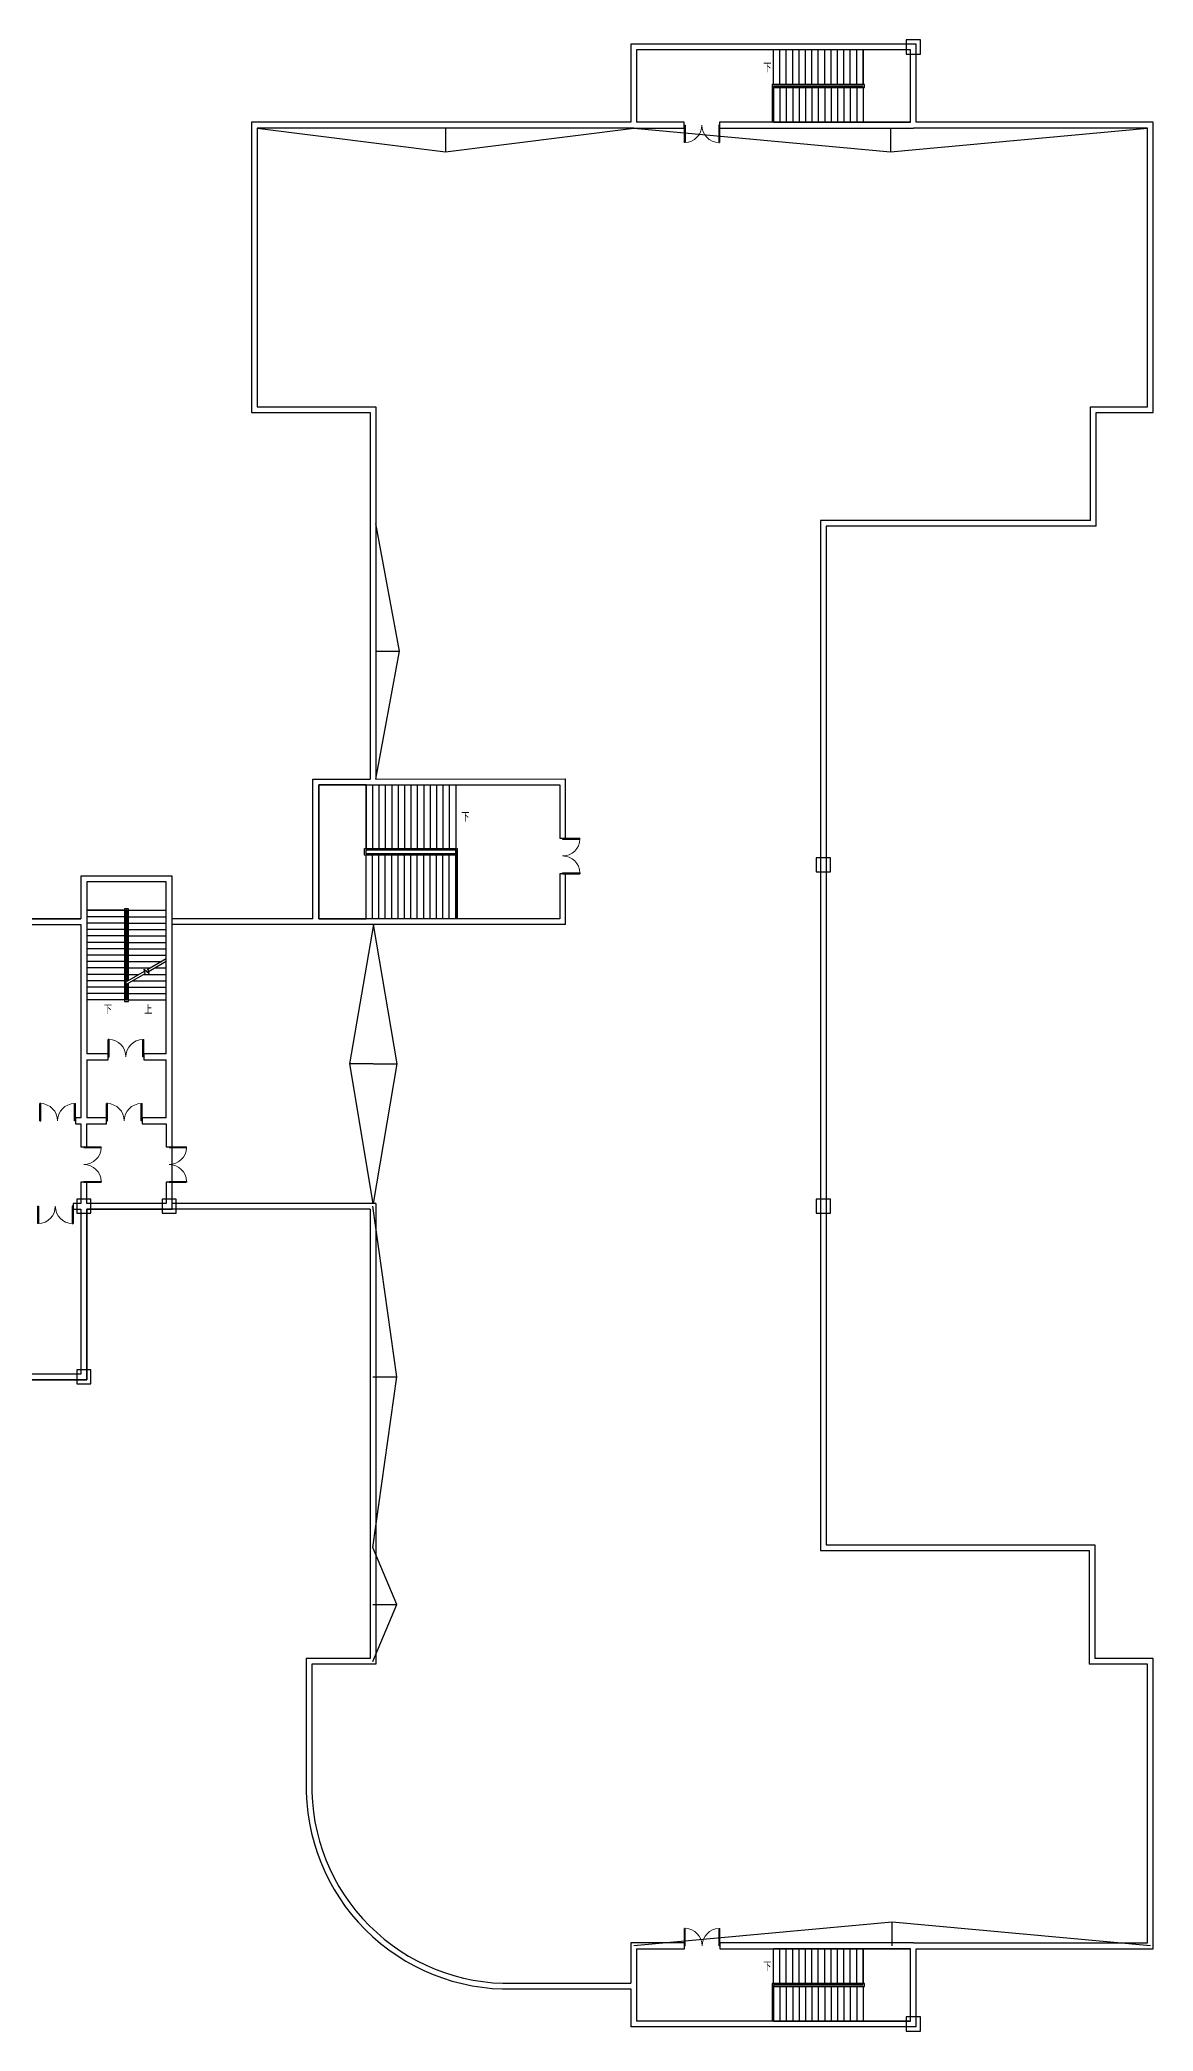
# Model space of a CAD drawing. Header units: millimetres. Extents: x 17430 to 146370, y 15000 to 99000.
# Drawn here: x 99392 to 146370, y 15000 to 99000 of the extents above; entities that cross this region are included whole.
import ezdxf

# ---------------------------------------------------------------- set-up
doc = ezdxf.new("R2010")
doc.units = ezdxf.units.MM
doc.layers.add('4.1结构柱', color=7, linetype='Continuous')
doc.layers.add('4.2墙体', color=7, linetype='Continuous')
doc.styles.add('_TCH_DIM', font='SIMPLEX', dxfattribs={"bigfont": 'GBCBIG'})

# ---------------------------------------------------------------- blocks, each defined once
blk = doc.blocks.new('$DorLib2D$00000002')
for p, q in [((-0.5, 0), (-0.5, 0.4875)), ((-0.475, 0.4875), (-0.5, 0.4875)), ((-0.5, 0), (-0.475, 0)), ((-0.475, 0), (-0.475, 0.4875)), ((0.475, 0), (0.475, 0.4875)), ((0.475, 0.4875), (0.5, 0.4875)), ((0.5, 0), (0.475, 0)), ((0.5, 0), (0.5, 0.4875))]:
    blk.add_line(p, q)
at = {"lineweight": 13}
for centre, start, end in [((-0.4875, 0), 0, 88.53072), ((0.4875, 0), 91.46928, 180)]:
    blk.add_arc(centre, 0.4875, start, end, dxfattribs=at)
blk = doc.blocks.new('_FZHK')
blk.add_lwpolyline([(-0.5, -0.5), (0.5, -0.5), (0.5, 0.5), (-0.5, 0.5)], close=True)

msp = doc.modelspace()

# ---------------------------------------------------------------- linework, layer by layer
at = {"layer": '4.2墙体'}
for p, q in [((136370, 98820), (124330, 98820)), ((124330, 98820), (124330, 95520)), ((136130, 98580), (124570, 98580)), ((124570, 98580), (124570, 95520)), ((134130, 98580), (130350, 98580)), ((130350, 97110), (130350, 98580)), ((130620, 97110), (130620, 98580)), ((130890, 97110), (130890, 98580)), ((131160, 97110), (131160, 98580)), ((131430, 97110), (131430, 98580)), ((131700, 97110), (131700, 98580)), ((131970, 97110), (131970, 98580)), ((132240, 97110), (132240, 98580)), ((132510, 97110), (132510, 98580)), ((132780, 97110), (132780, 98580)), ((133050, 97110), (133050, 98580)), ((133320, 97110), (133320, 98580)), ((133590, 97110), (133590, 98580)), ((133860, 97110), (133860, 98580)), ((134130, 97110), (134130, 98580)), ((136130, 98580), (134130, 98580)), ((134130, 98580), (134130, 97110)), ((136130, 95520), (136130, 98580)), ((136130, 95520), (136130, 98580)), ((136370, 95520), (136370, 98820)), ((134190, 97110), (130290, 97110)), ((130290, 97110), (130290, 95520)), ((130350, 97050), (134130, 97050)), ((130350, 97050), (130350, 96990)), ((134130, 97050), (130350, 97050)), ((130350, 97050), (134130, 97050)), ((134130, 97050), (130350, 97050)), ((130350, 97050), (130350, 95520)), ((130350, 97050), (130350, 96990)), ((130350, 97050), (130350, 97050)), ((130350, 96990), (130350, 95520)), ((130350, 96990), (134190, 96990)), ((130620, 96990), (130620, 95520)), ((130890, 96990), (130890, 95520)), ((131160, 96990), (131160, 95520)), ((131430, 96990), (131430, 95520)), ((131700, 96990), (131700, 95520)), ((131970, 96990), (131970, 95520)), ((132240, 96990), (132240, 95520)), ((132510, 96990), (132510, 95520)), ((132780, 96990), (132780, 95520)), ((133050, 96990), (133050, 95520)), ((133320, 96990), (133320, 95520)), ((133590, 96990), (133590, 95520)), ((133860, 96990), (133860, 95520)), ((134130, 97050), (134130, 97050)), ((134130, 96990), (134130, 95520)), ((134130, 96990), (134130, 95520)), ((134190, 96990), (134190, 97110)), ((124330, 95520), (108330, 95520)), ((108330, 95520), (108330, 83280)), ((108570, 95280), (116510, 94280)), ((124450, 95280), (108570, 95280)), ((108570, 95280), (108570, 83520)), ((116510, 95280), (116510, 94280)), ((116510, 94280), (124450, 95280)), ((124450, 95280), (135290, 94280)), ((124450, 95280), (126578, 95280)), ((126578, 95520), (124570, 95520)), ((126578, 95280), (126578, 95520)), ((136130, 95520), (128078, 95520)), ((128078, 95520), (128078, 95280)), ((128078, 95280), (136250, 95280)), ((130350, 95520), (130290, 95520)), ((130350, 95520), (134130, 95520)), ((134130, 95520), (136130, 95520)), ((135290, 95280), (135290, 94280)), ((135290, 94280), (146130, 95280)), ((146130, 95280), (136250, 95280)), ((146370, 95520), (136370, 95520)), ((146130, 83520), (146130, 95280)), ((146370, 83280), (146370, 95520)), ((108330, 83280), (113330, 83280)), ((108570, 83520), (113570, 83520)), ((113330, 83280), (113330, 67819)), ((113570, 83520), (113570, 67819)), ((143730, 83520), (146130, 83520)), ((143730, 78720), (143730, 83520)), ((143970, 83280), (146370, 83280)), ((143970, 78480), (143970, 83280)), ((114570, 73210), (113570, 78600)), ((132330, 78720), (132330, 64200)), ((143730, 78720), (132330, 78720)), ((132570, 78480), (132570, 64200)), ((143970, 78480), (132570, 78480)), ((113570, 67819), (114570, 73210)), ((113570, 73210), (114570, 73210)), ((110919, 61920), (110919, 67819)), ((110919, 67819), (113330, 67819)), ((111159, 61920), (111159, 67579)), ((111159, 67579), (113450, 67579)), ((113159, 67579), (111159, 67579)), ((111159, 67579), (111159, 61919)), ((113159, 67579), (116939, 67579)), ((113159, 67579), (113159, 64889)), ((113159, 64889), (113159, 67579)), ((113429, 67579), (113429, 64889)), ((113450, 67579), (121330, 67580)), ((113570, 67819), (121570, 67820)), ((113699, 67579), (113699, 64889)), ((113969, 67579), (113969, 64889)), ((114239, 67579), (114239, 64889)), ((114509, 67579), (114509, 64889)), ((114779, 67579), (114779, 64889)), ((115049, 67579), (115049, 64889)), ((115319, 67579), (115319, 64889)), ((115589, 67579), (115589, 64889)), ((115859, 67579), (115859, 64889)), ((116129, 67579), (116129, 64889)), ((116399, 67579), (116399, 64889)), ((116669, 67579), (116669, 64889)), ((116939, 67579), (116939, 64889)), ((121330, 67580), (121330, 65322)), ((121570, 65322), (121570, 67820)), ((113099, 64609), (113099, 64889)), ((113099, 64889), (116999, 64889)), ((113159, 64829), (116939, 64829)), ((113159, 64669), (113159, 64829)), ((113159, 64829), (116939, 64829)), ((113159, 64669), (113159, 64829)), ((116939, 64829), (116939, 61919)), ((116939, 64669), (116939, 64829)), ((116999, 64889), (116999, 61919)), ((121330, 65322), (121570, 65322)), ((116939, 64609), (113099, 64609)), ((116939, 64669), (113159, 64669)), ((116939, 64669), (113159, 64669)), ((113159, 61919), (113159, 64609)), ((113159, 61919), (113159, 64609)), ((113429, 61919), (113429, 64609)), ((113699, 61919), (113699, 64609)), ((113969, 61919), (113969, 64609)), ((114239, 61919), (114239, 64609)), ((114509, 61919), (114509, 64609)), ((114779, 61919), (114779, 64609)), ((115049, 61919), (115049, 64609)), ((115319, 61919), (115319, 64609)), ((115589, 61919), (115589, 64609)), ((115859, 61919), (115859, 64609)), ((116129, 61919), (116129, 64609)), ((116399, 61919), (116399, 64609)), ((116669, 61919), (116669, 64609)), ((116939, 64609), (116939, 64669)), ((116939, 64609), (116939, 64669)), ((116939, 61919), (116939, 64609)), ((132330, 64200), (132330, 49800)), ((132570, 64200), (132570, 49800)), ((104970, 63720), (101130, 63720)), ((101130, 63720), (101130, 61920)), ((104730, 63480), (101370, 63480)), ((101370, 63480), (101370, 61800)), ((104730, 63480), (101370, 63480)), ((101370, 63480), (101370, 62280)), ((104730, 61800), (104730, 63480)), ((104730, 62280), (104730, 63480)), ((104970, 61920), (104970, 63720)), ((121570, 63822), (121330, 63822)), ((121330, 63822), (121330, 61920)), ((121570, 61680), (121570, 63822)), ((101370, 62280), (101370, 58500)), ((102960, 62280), (101370, 62280)), ((101370, 62280), (102960, 62280)), ((103140, 62340), (102960, 62340)), ((102960, 62340), (102960, 58440)), ((103020, 62280), (103020, 58500)), ((103080, 62280), (103020, 62280)), ((103020, 62280), (103020, 58500)), ((103020, 62280), (103080, 62280)), ((103080, 59296), (103080, 62280)), ((103080, 59296), (103080, 62280)), ((103140, 59331), (103140, 62340)), ((103140, 62280), (104730, 62280)), ((103140, 62280), (104730, 62280)), ((104730, 60249), (104730, 62280)), ((93150, 61920), (101130, 61920)), ((93150, 61680), (101130, 61680)), ((101130, 61680), (101130, 56100)), ((102960, 62010), (101370, 62010)), ((101370, 61800), (101370, 56220)), ((102960, 61740), (101370, 61740)), ((102960, 61470), (101370, 61470)), ((103140, 62010), (104730, 62010)), ((103140, 61740), (104730, 61740)), ((103140, 61470), (104730, 61470)), ((104730, 56220), (104730, 61800)), ((110919, 61920), (104970, 61920)), ((111039, 61680), (104970, 61680)), ((104970, 56100), (104970, 61680)), ((121570, 61680), (111039, 61680)), ((121330, 61920), (111159, 61920)), ((111159, 61919), (113159, 61919)), ((113470, 61680), (112460, 55802)), ((116939, 61919), (113159, 61919)), ((114470, 55800), (113470, 61680)), ((116999, 61919), (116939, 61919)), ((102960, 61200), (101370, 61200)), ((102960, 60930), (101370, 60930)), ((102960, 60660), (101370, 60660)), ((103140, 61200), (104730, 61200)), ((103140, 60930), (104730, 60930)), ((103140, 60660), (104730, 60660)), ((102960, 60390), (101370, 60390)), ((102960, 60120), (101370, 60120)), ((102960, 59850), (101370, 59850)), ((103080, 59296), (103814, 59720)), ((103140, 60390), (104730, 60390)), ((103140, 60120), (104506, 60120)), ((103140, 59850), (104039, 59850)), ((103841, 59620), (103794, 59792)), ((103794, 59792), (104000, 59620)), ((103952, 59800), (104730, 60249)), ((104000, 59620), (103952, 59800)), ((103979, 59700), (104730, 60134)), ((104239, 59850), (104730, 59850)), ((104706, 60120), (104730, 60120)), ((104730, 58500), (104730, 60134)), ((102960, 59580), (101370, 59580)), ((102960, 59310), (101370, 59310)), ((102960, 59040), (101370, 59040)), ((103080, 59181), (103841, 59620)), ((103080, 58500), (103080, 59181)), ((103080, 58500), (103080, 59181)), ((103140, 59580), (103571, 59580)), ((103140, 58440), (103140, 59216)), ((103140, 59040), (104730, 59040)), ((103304, 59310), (104730, 59310)), ((103771, 59580), (104730, 59580)), ((102960, 58770), (101370, 58770)), ((102960, 58500), (101370, 58500)), ((102960, 58440), (103140, 58440)), ((103020, 58500), (103080, 58500)), ((103080, 58500), (103020, 58500)), ((103140, 58770), (104730, 58770)), ((103140, 58500), (104730, 58500)), ((101130, 56100), (101130, 53520)), ((102276, 56220), (101370, 56220)), ((101370, 55980), (101370, 53520)), ((101370, 55980), (102276, 55980)), ((102276, 55980), (102276, 56220)), ((104730, 56220), (103776, 56220)), ((103776, 56220), (103776, 55980)), ((103776, 55980), (104730, 55980)), ((104730, 53520), (104730, 55980)), ((104970, 53400), (104970, 56100)), ((113460, 55800), (112460, 55802)), ((112460, 55802), (113450, 49920)), ((113470, 49920), (114470, 55800)), ((113470, 55800), (114470, 55800)), ((101130, 53520), (100892, 53520)), ((100892, 53520), (100892, 53280)), ((100892, 53280), (101130, 53280)), ((101130, 53280), (101130, 52309)), ((102204, 53520), (101370, 53520)), ((101370, 53280), (102204, 53280)), ((101370, 52309), (101370, 53280)), ((102204, 53280), (102204, 53520)), ((104730, 53520), (103704, 53520)), ((103704, 53520), (103704, 53280)), ((103704, 53280), (104730, 53280)), ((104730, 53280), (104730, 52309)), ((104970, 52309), (104970, 53400)), ((101130, 52309), (101370, 52309)), ((104730, 52309), (104970, 52309)), ((101370, 50809), (101130, 50809)), ((101130, 50809), (101130, 49920)), ((101370, 49920), (101370, 50809)), ((104970, 50809), (104730, 50809)), ((104730, 50809), (104730, 49920)), ((104970, 49920), (104970, 50809)), ((100760, 49680), (101130, 49680)), ((101130, 49920), (100797, 49920)), ((100797, 49920), (100797, 49680)), ((101130, 49680), (101130, 42720)), ((104730, 49920), (101370, 49920)), ((101370, 49680), (101370, 42480)), ((113330, 49680), (101370, 49680)), ((108450, 49680), (101370, 49680)), ((113570, 49920), (104970, 49920)), ((113330, 49680), (113330, 30720)), ((114450, 42600), (113450, 49800)), ((113570, 49920), (113570, 30480)), ((132330, 49800), (132330, 35280)), ((132570, 49800), (132570, 35520)), ((101130, 42720), (98430, 42720)), ((101370, 42480), (98670, 42480)), ((113450, 35400), (114450, 42600)), ((113450, 42600), (114450, 42600)), ((114450, 33000), (113450, 35400)), ((132330, 35280), (143665, 35280)), ((132570, 35520), (143905, 35520)), ((143665, 35280), (143665, 30480)), ((143905, 35520), (143905, 30720)), ((113450, 30600), (114450, 33000)), ((113450, 33000), (114450, 33000)), ((113330, 30720), (110630, 30720)), ((110630, 30720), (110630, 25501)), ((113570, 30480), (110870, 30480)), ((110870, 30480), (110870, 25499)), ((110870, 30480), (110870, 30480)), ((146130, 30480), (143665, 30480)), ((146370, 30720), (143905, 30720)), ((146130, 18720), (146130, 30480)), ((146370, 18480), (146370, 30720)), ((135350, 19600), (124450, 18600)), ((146250, 18600), (135350, 19600)), ((135350, 18600), (135350, 19600)), ((126589, 18720), (124330, 18720)), ((124330, 18720), (124330, 17020)), ((124570, 18480), (126589, 18480)), ((124570, 18480), (124570, 16900)), ((126589, 18480), (126589, 18720)), ((136250, 18720), (128089, 18720)), ((128089, 18720), (128089, 18480)), ((128089, 18480), (136130, 18480)), ((134130, 18480), (130350, 18480)), ((130350, 17010), (130350, 18480)), ((130620, 17010), (130620, 18480)), ((130890, 17010), (130890, 18480)), ((131160, 17010), (131160, 18480)), ((131430, 17010), (131430, 18480)), ((131700, 17010), (131700, 18480)), ((131970, 17010), (131970, 18480)), ((132240, 17010), (132240, 18480)), ((132510, 17010), (132510, 18480)), ((132780, 17010), (132780, 18480)), ((133050, 17010), (133050, 18480)), ((133320, 17010), (133320, 18480)), ((133590, 17010), (133590, 18480)), ((133860, 17010), (133860, 18480)), ((134130, 17010), (134130, 18480)), ((136130, 18480), (134130, 18480)), ((134130, 18480), (134130, 17010)), ((136130, 15420), (136130, 18480)), ((136130, 15420), (136130, 18480)), ((136250, 18720), (146130, 18720)), ((136370, 18480), (146370, 18480)), ((136370, 15180), (136370, 18480)), ((119349, 17020), (124330, 17020)), ((124570, 16900), (124570, 15420)), ((134190, 17010), (130290, 17010)), ((130290, 17010), (130290, 15420)), ((130350, 16950), (134130, 16950)), ((130350, 16950), (130350, 16890)), ((134130, 16950), (130350, 16950)), ((130350, 16950), (134130, 16950)), ((134130, 16950), (130350, 16950)), ((130350, 16950), (130350, 15420)), ((130350, 16950), (130350, 16890)), ((130350, 16950), (130350, 16950)), ((130350, 16890), (130350, 15420)), ((130350, 16890), (134190, 16890)), ((130620, 16890), (130620, 15420)), ((130890, 16890), (130890, 15420)), ((131160, 16890), (131160, 15420)), ((131430, 16890), (131430, 15420)), ((131700, 16890), (131700, 15420)), ((131970, 16890), (131970, 15420)), ((132240, 16890), (132240, 15420)), ((132510, 16890), (132510, 15420)), ((132780, 16890), (132780, 15420)), ((133050, 16890), (133050, 15420)), ((133320, 16890), (133320, 15420)), ((133590, 16890), (133590, 15420)), ((133860, 16890), (133860, 15420)), ((134130, 16950), (134130, 16950)), ((134130, 16890), (134130, 15420)), ((134130, 16890), (134130, 15420)), ((134190, 16890), (134190, 17010)), ((119351, 16780), (124330, 16780)), ((124330, 16780), (124330, 15180)), ((136370, 15180), (124330, 15180)), ((136130, 15420), (124570, 15420)), ((130350, 15420), (130290, 15420)), ((130350, 15420), (134130, 15420)), ((134130, 15420), (136130, 15420))]:
    msp.add_line(p, q, dxfattribs=at)
msp.add_lwpolyline([(98670, 42480), (101370, 42480), (101370, 49680), (104970, 49680), (104970, 63720), (101130, 63720), (101130, 61920), (98840, 61920)], dxfattribs=at)
for radius, start, end in [(8539, 178.76269, 271.23731), (8299, 178.74492, 271.25508)]:
    msp.add_arc((119167, 25317), radius, start, end, dxfattribs=at)

# ---------------------------------------------------------------- block references
at = {"layer": '4.1结构柱', "xscale": 600, "yscale": 600, "zscale": 600, "rotation": 90}
for p in [(136250, 98700), (132450, 64200), (101250, 49800), (104850, 49802), (132450, 49800), (101250, 42600), (136250, 15300)]:
    msp.add_blockref('_FZHK', p, dxfattribs=at)
at = {"layer": '4.2墙体', "xscale": 1500, "zscale": 1500}
for p, yscale in [((127328, 95400), -1500), ((100142, 53400), 1500), ((127339, 18600), 1500)]:
    msp.add_blockref('$DorLib2D$00000002', p, dxfattribs=dict(at, yscale=yscale))
at = {"layer": '4.2墙体'}
for p, xscale, yscale, zscale, rotation in [((121450, 64572), 1500, 1500, 1500, 270), ((103026, 56100), 1500, -1500, 1500, 180), ((102954, 53400), 1500, 1500, 1500, 359.9999999999991), ((101250, 51559), 1500, 1500, 1500, 270.0000000000018), ((104850, 51559), -1500, -1500, -1500, 90.00000914422881), ((100047, 49800), 1500, 1500, 1500, 180)]:
    msp.add_blockref('$DorLib2D$00000002', p, dxfattribs=dict(at, xscale=xscale, yscale=yscale, zscale=zscale, rotation=rotation))

# ---------------------------------------------------------------- texts
at = {"layer": '4.2墙体', "style": '_TCH_DIM'}
for s, p in [('下', (129920, 97640)), ('下', (117179, 66029)), ('下', (102100, 57910)), ('上', (103801, 57910)), ('下', (129920, 17540))]:
    msp.add_text(s, height=338, dxfattribs=at).set_placement(p)

doc.saveas('drawing.dxf')
